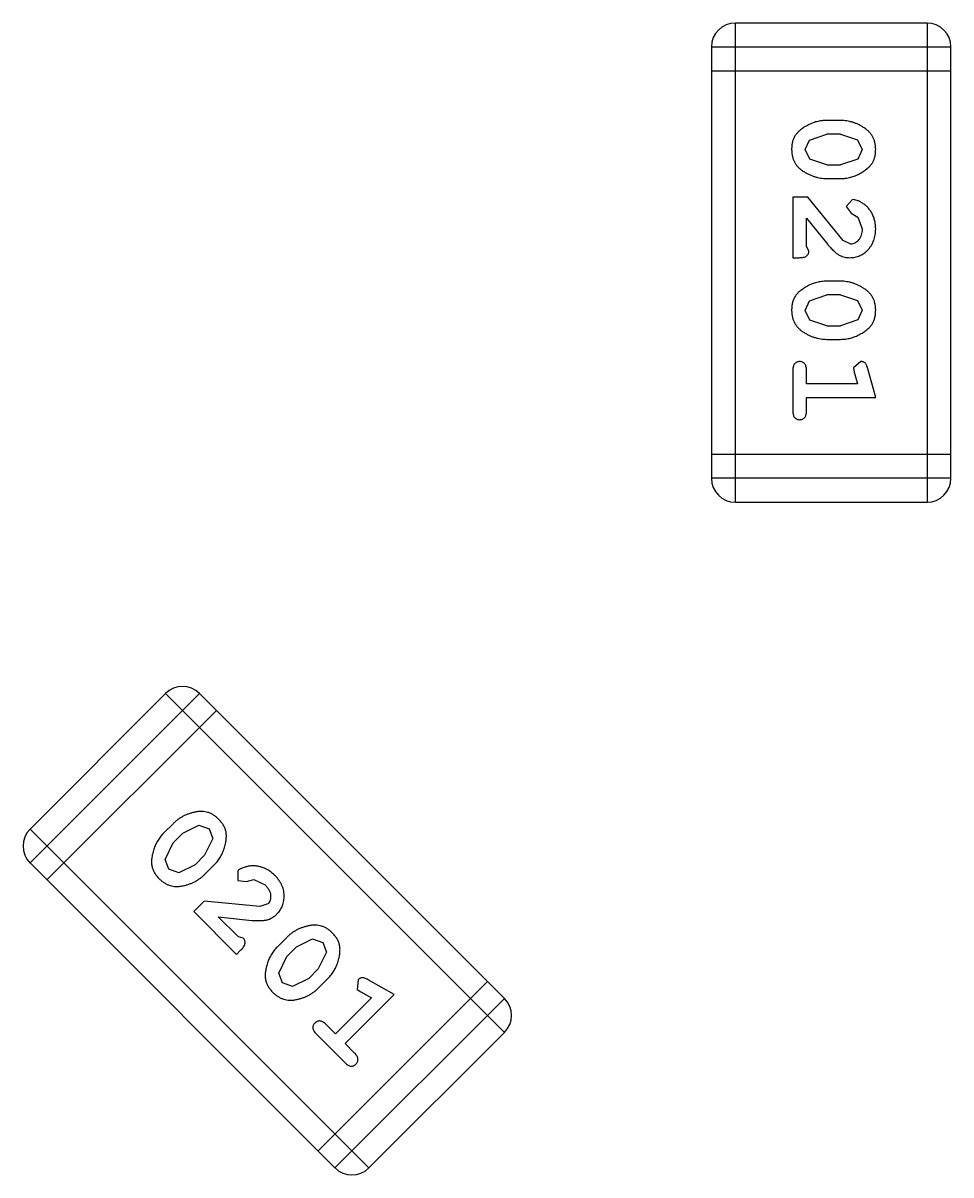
# Model space of a CAD drawing. Header units: inches. Extents: x 4.1 to 94, y -51.8 to -2.2.
# Drawn here: x 71.594 to 72.774, y -24.626 to -23.16 of the extents above; entities that cross this region are included whole.
import ezdxf

# ---------------------------------------------------------------- set-up
doc = ezdxf.new("R2010")
doc.units = ezdxf.units.IN
doc.header["$LTSCALE"] = 1.21
doc.header["$MEASUREMENT"] = 0
doc.layers.get('0').update_dxf_attribs({"linetype": 'CONTINUOUS'})

msp = doc.modelspace()

# ---------------------------------------------------------------- linework, layer by layer
at = {"color": 7, "linetype": 'Continuous'}
for p, q in [((72.4999, -23.7699), (72.4999, -23.1603)), ((72.7437, -23.1603), (72.4999, -23.1603)), ((72.7437, -23.1603), (72.7437, -23.7699)), ((72.4694, -23.1908), (72.4694, -23.7394)), ((72.4694, -23.1908), (72.7742, -23.1908)), ((72.7742, -23.7394), (72.7742, -23.1908)), ((72.4694, -23.2213), (72.7742, -23.2213)), ((72.6338, -23.2842), (72.6161, -23.2842)), ((72.5888, -23.3213), (72.594, -23.3092)), ((72.594, -23.3092), (72.6163, -23.3015)), ((72.6335, -23.3015), (72.6163, -23.3015)), ((72.6335, -23.3015), (72.6553, -23.3088)), ((72.6553, -23.3088), (72.6611, -23.3211)), ((72.5946, -23.3336), (72.5888, -23.3213)), ((72.6611, -23.3211), (72.6558, -23.3333)), ((72.6163, -23.3408), (72.5946, -23.3336)), ((72.6163, -23.3408), (72.6335, -23.3408)), ((72.6558, -23.3333), (72.6335, -23.3408)), ((72.6161, -23.3581), (72.6338, -23.3581)), ((72.573, -23.3817), (72.573, -23.4588)), ((72.5919, -23.3817), (72.573, -23.3817)), ((72.6369, -23.4368), (72.5919, -23.3817)), ((72.6491, -23.3849), (72.6407, -23.3937)), ((72.6407, -23.3937), (72.6472, -23.4022)), ((72.5903, -23.4447), (72.5903, -23.4085)), ((72.5903, -23.4085), (72.6174, -23.4421)), ((72.6472, -23.4022), (72.6557, -23.4072)), ((72.6557, -23.4072), (72.6611, -23.422)), ((72.5935, -23.4502), (72.5903, -23.4447)), ((72.6466, -23.4415), (72.6369, -23.4368)), ((72.573, -23.4588), (72.5809, -23.4588)), ((72.6338, -23.4887), (72.6161, -23.4887)), ((72.5888, -23.5258), (72.594, -23.5137)), ((72.594, -23.5137), (72.6163, -23.506)), ((72.6335, -23.506), (72.6163, -23.506)), ((72.6335, -23.506), (72.6553, -23.5133)), ((72.6553, -23.5133), (72.6611, -23.5256)), ((72.5946, -23.5381), (72.5888, -23.5258)), ((72.6611, -23.5256), (72.6558, -23.5378)), ((72.6163, -23.5454), (72.5946, -23.5381)), ((72.6163, -23.5454), (72.6335, -23.5454)), ((72.6558, -23.5378), (72.6335, -23.5454)), ((72.6161, -23.5627), (72.6338, -23.5627)), ((72.6594, -23.591), (72.6501, -23.5989)), ((72.573, -23.602), (72.573, -23.6539)), ((72.5903, -23.6193), (72.5903, -23.602)), ((72.6501, -23.5989), (72.6511, -23.6043)), ((72.6511, -23.6043), (72.6553, -23.6193)), ((72.6784, -23.6366), (72.6685, -23.6)), ((72.6553, -23.6193), (72.5903, -23.6193)), ((72.5903, -23.6539), (72.5903, -23.6366)), ((72.5903, -23.6366), (72.6784, -23.6366)), ((72.7742, -23.709), (72.4694, -23.709)), ((72.7742, -23.7394), (72.4694, -23.7394)), ((72.4999, -23.7699), (72.7437, -23.7699)), ((71.775, -24.0133), (71.6026, -24.1857)), ((71.6026, -24.2288), (71.8181, -24.0133)), ((71.775, -24.0133), (72.206, -24.4443)), ((72.206, -24.4012), (71.8181, -24.0133)), ((71.6241, -24.2504), (71.8396, -24.0348)), ((72.0336, -24.6168), (71.6026, -24.1857)), ((71.7849, -24.1786), (71.7723, -24.1911)), ((71.7969, -24.191), (71.7847, -24.2032)), ((71.7969, -24.191), (71.8174, -24.1808)), ((71.8174, -24.1808), (71.8303, -24.1854)), ((71.8303, -24.1854), (71.8351, -24.1977)), ((71.7744, -24.2244), (71.7847, -24.2032)), ((71.8351, -24.1977), (71.8247, -24.2188)), ((71.8126, -24.231), (71.8247, -24.2188)), ((71.6026, -24.2288), (71.9905, -24.6168)), ((71.7792, -24.2367), (71.7744, -24.2244)), ((71.792, -24.2413), (71.7792, -24.2367)), ((71.8126, -24.231), (71.792, -24.2413)), ((71.8246, -24.2434), (71.8371, -24.2309)), ((71.8669, -24.239), (71.8671, -24.2512)), ((71.8671, -24.2512), (71.8778, -24.2525)), ((71.8778, -24.2525), (71.8873, -24.25)), ((71.8873, -24.25), (71.9016, -24.2567)), ((71.8242, -24.2772), (71.8108, -24.2906)), ((71.8949, -24.2843), (71.8242, -24.2772)), ((71.9051, -24.2808), (71.8949, -24.2843)), ((71.8108, -24.2906), (71.8654, -24.3451)), ((71.8676, -24.3228), (71.842, -24.2972)), ((71.842, -24.2972), (71.8849, -24.3018)), ((71.8737, -24.3245), (71.8676, -24.3228)), ((71.9295, -24.3232), (71.9169, -24.3358)), ((71.8654, -24.3451), (71.8709, -24.3395)), ((71.9415, -24.3356), (71.9294, -24.3478)), ((71.9415, -24.3356), (71.962, -24.3254)), ((71.962, -24.3254), (71.9749, -24.33)), ((71.9749, -24.33), (71.9797, -24.3423)), ((71.919, -24.369), (71.9294, -24.3478)), ((71.9797, -24.3423), (71.9693, -24.3634)), ((71.9238, -24.3813), (71.919, -24.369)), ((71.9572, -24.3756), (71.9693, -24.3634)), ((71.9366, -24.3859), (71.9238, -24.3813)), ((71.9572, -24.3756), (71.9366, -24.3859)), ((72.1845, -24.3797), (71.9689, -24.5952)), ((71.9692, -24.388), (71.9818, -24.3755)), ((72.0199, -24.3774), (72.0189, -24.3896)), ((72.0656, -24.3962), (72.0327, -24.3774)), ((72.0033, -24.4585), (72.0656, -24.3962)), ((72.0189, -24.3896), (72.0234, -24.3927)), ((72.0234, -24.3927), (72.037, -24.4003)), ((72.206, -24.4012), (71.9905, -24.6168)), ((72.037, -24.4003), (71.9911, -24.4463)), ((71.9911, -24.4463), (71.9788, -24.434)), ((71.9666, -24.4463), (72.0033, -24.483)), ((72.0336, -24.6168), (72.206, -24.4443)), ((72.0155, -24.4708), (72.0033, -24.4585))]:
    msp.add_line(p, q, dxfattribs=at)
for centre, start, end in [((72.4999, -23.1908), 90, 180), ((72.7437, -23.1908), 0, 90), ((72.4999, -23.7394), 180, 270), ((72.7437, -23.7394), 270, 0), ((71.7965, -24.0348), 45, 135), ((71.6241, -24.2073), 135, 225), ((72.1845, -24.4228), 315, 45), ((72.0121, -24.5952), 225, 315)]:
    msp.add_arc(centre, 0.0305, start, end, dxfattribs=at)
for points, knots in [([(72.6161, -23.2842), (72.615, -23.2842), (72.6129, -23.2843), (72.6097, -23.2846), (72.6066, -23.2851), (72.6035, -23.2858), (72.6004, -23.2866), (72.5974, -23.2878), (72.5945, -23.289), (72.5916, -23.2905), (72.5888, -23.2921), (72.5863, -23.2937), (72.584, -23.2953), (72.5819, -23.297), (72.58, -23.2987), (72.5784, -23.3004), (72.5769, -23.3021), (72.5753, -23.3045), (72.5737, -23.3077), (72.5724, -23.3119), (72.5716, -23.3164), (72.5715, -23.3196), (72.5714, -23.3213)], [0, 0, 0, 0, 0.049886, 0.09882, 0.148132, 0.19689, 0.246038, 0.295176, 0.345305, 0.395692, 0.445312, 0.491875, 0.535813, 0.577009, 0.616081, 0.652689, 0.687585, 0.720206, 0.785062, 0.85223, 0.923759, 1, 1, 1, 1]), ([(72.6784, -23.321), (72.6784, -23.3196), (72.6783, -23.3168), (72.6776, -23.3127), (72.6765, -23.3088), (72.6749, -23.3053), (72.6728, -23.302), (72.6703, -23.2989), (72.6673, -23.2961), (72.664, -23.2937), (72.6604, -23.2915), (72.6567, -23.2895), (72.653, -23.2879), (72.6492, -23.2866), (72.6454, -23.2855), (72.6416, -23.2848), (72.6377, -23.2843), (72.6351, -23.2842), (72.6338, -23.2842)], [0, 0, 0, 0, 0.06692, 0.130834, 0.19258, 0.252759, 0.312631, 0.373411, 0.436359, 0.501894, 0.568244, 0.632472, 0.69556, 0.757163, 0.818592, 0.878885, 0.939235, 1, 1, 1, 1]), ([(72.5714, -23.3213), (72.5715, -23.3227), (72.5716, -23.3255), (72.5723, -23.3296), (72.5734, -23.3334), (72.575, -23.337), (72.577, -23.3403), (72.5795, -23.3434), (72.5825, -23.3462), (72.5859, -23.3486), (72.5895, -23.3508), (72.5931, -23.3528), (72.5969, -23.3544), (72.6006, -23.3558), (72.6044, -23.3568), (72.6083, -23.3576), (72.6122, -23.3581), (72.6148, -23.3581), (72.6161, -23.3581)], [0, 0, 0, 0, 0.067217, 0.131051, 0.19272, 0.252824, 0.312745, 0.373449, 0.436041, 0.501494, 0.567761, 0.632087, 0.695096, 0.757109, 0.817993, 0.878657, 0.939311, 1, 1, 1, 1]), ([(72.6338, -23.3581), (72.6349, -23.3581), (72.637, -23.3581), (72.6402, -23.3578), (72.6434, -23.3573), (72.6465, -23.3566), (72.6495, -23.3557), (72.6525, -23.3546), (72.6555, -23.3533), (72.6584, -23.3518), (72.6611, -23.3502), (72.6637, -23.3485), (72.666, -23.3469), (72.6681, -23.3452), (72.6699, -23.3435), (72.6716, -23.3418), (72.673, -23.3401), (72.6746, -23.3377), (72.6762, -23.3345), (72.6775, -23.3303), (72.6783, -23.3258), (72.6784, -23.3226), (72.6784, -23.321)], [0, 0, 0, 0, 0.049855, 0.099516, 0.148482, 0.19758, 0.246804, 0.296268, 0.346517, 0.397047, 0.446826, 0.49336, 0.537801, 0.579207, 0.617974, 0.654833, 0.689171, 0.722088, 0.786392, 0.853518, 0.924186, 1, 1, 1, 1]), ([(72.6784, -23.4222), (72.6784, -23.4205), (72.6782, -23.4171), (72.6774, -23.4122), (72.676, -23.4074), (72.674, -23.4029), (72.6715, -23.3988), (72.6687, -23.3951), (72.6654, -23.392), (72.6619, -23.3895), (72.6583, -23.3875), (72.655, -23.386), (72.6519, -23.3851), (72.65, -23.385), (72.6491, -23.3849)], [0, 0, 0, 0, 0.098286, 0.193983, 0.289056, 0.384352, 0.477435, 0.566197, 0.652355, 0.737986, 0.818188, 0.887401, 0.94802, 1, 1, 1, 1]), ([(72.6457, -23.4588), (72.6468, -23.4588), (72.649, -23.4587), (72.6522, -23.4583), (72.6553, -23.4574), (72.6583, -23.4563), (72.6611, -23.4548), (72.6639, -23.4531), (72.6664, -23.451), (72.6689, -23.4486), (72.6711, -23.4459), (72.6731, -23.4431), (72.6747, -23.44), (72.6761, -23.4368), (72.6771, -23.4334), (72.6779, -23.4298), (72.6783, -23.426), (72.6784, -23.4235), (72.6784, -23.4222)], [0, 0, 0, 0, 0.060981, 0.120256, 0.178148, 0.236115, 0.293993, 0.352864, 0.413358, 0.476056, 0.539296, 0.602396, 0.665116, 0.728325, 0.792919, 0.859317, 0.928302, 1, 1, 1, 1]), ([(72.6611, -23.422), (72.6611, -23.4234), (72.661, -23.4261), (72.6601, -23.4299), (72.6588, -23.4333), (72.6568, -23.4362), (72.6546, -23.4385), (72.6521, -23.4403), (72.6494, -23.4413), (72.6475, -23.4415), (72.6466, -23.4415)], [0, 0, 0, 0, 0.156344, 0.299348, 0.4327, 0.561, 0.682299, 0.791883, 0.89611, 1, 1, 1, 1]), ([(72.6174, -23.4421), (72.6181, -23.4429), (72.6196, -23.4446), (72.6218, -23.447), (72.624, -23.4491), (72.6259, -23.451), (72.6278, -23.4526), (72.6296, -23.454), (72.6312, -23.4551), (72.6333, -23.4562), (72.6358, -23.4573), (72.639, -23.4582), (72.6423, -23.4587), (72.6445, -23.4588), (72.6457, -23.4588)], [0, 0, 0, 0, 0.103002, 0.197728, 0.285279, 0.365235, 0.437224, 0.502446, 0.560545, 0.611446, 0.707576, 0.80349, 0.900532, 1, 1, 1, 1]), ([(72.5809, -23.4588), (72.582, -23.4588), (72.5839, -23.4588), (72.5866, -23.4583), (72.5889, -23.4577), (72.5906, -23.4566), (72.5919, -23.4553), (72.5928, -23.4538), (72.5934, -23.452), (72.5934, -23.4508), (72.5935, -23.4502)], [0, 0, 0, 0, 0.1844, 0.34094, 0.473574, 0.586824, 0.690029, 0.789175, 0.890445, 1, 1, 1, 1]), ([(72.6161, -23.4887), (72.615, -23.4887), (72.6129, -23.4888), (72.6097, -23.4891), (72.6066, -23.4896), (72.6035, -23.4903), (72.6004, -23.4911), (72.5974, -23.4923), (72.5945, -23.4935), (72.5916, -23.495), (72.5888, -23.4966), (72.5863, -23.4982), (72.584, -23.4999), (72.5819, -23.5015), (72.58, -23.5032), (72.5784, -23.5049), (72.5769, -23.5066), (72.5753, -23.509), (72.5737, -23.5122), (72.5724, -23.5164), (72.5716, -23.5209), (72.5715, -23.5241), (72.5714, -23.5258)], [0, 0, 0, 0, 0.049886, 0.09882, 0.148132, 0.19689, 0.246038, 0.295176, 0.345305, 0.395692, 0.445312, 0.491875, 0.535813, 0.577009, 0.616081, 0.652689, 0.687585, 0.720206, 0.785062, 0.85223, 0.923759, 1, 1, 1, 1]), ([(72.6784, -23.5255), (72.6784, -23.5241), (72.6783, -23.5213), (72.6776, -23.5172), (72.6765, -23.5134), (72.6749, -23.5098), (72.6728, -23.5065), (72.6703, -23.5034), (72.6673, -23.5006), (72.664, -23.4982), (72.6604, -23.496), (72.6567, -23.4941), (72.653, -23.4924), (72.6492, -23.4911), (72.6454, -23.49), (72.6416, -23.4893), (72.6377, -23.4888), (72.6351, -23.4887), (72.6338, -23.4887)], [0, 0, 0, 0, 0.06692, 0.130834, 0.19258, 0.252759, 0.312631, 0.373411, 0.436359, 0.501894, 0.568244, 0.632472, 0.69556, 0.757163, 0.818592, 0.878885, 0.939235, 1, 1, 1, 1]), ([(72.5714, -23.5258), (72.5715, -23.5272), (72.5716, -23.53), (72.5723, -23.5341), (72.5734, -23.538), (72.575, -23.5415), (72.577, -23.5449), (72.5795, -23.5479), (72.5825, -23.5507), (72.5859, -23.5532), (72.5895, -23.5553), (72.5931, -23.5573), (72.5969, -23.559), (72.6006, -23.5603), (72.6044, -23.5613), (72.6083, -23.5621), (72.6122, -23.5626), (72.6148, -23.5626), (72.6161, -23.5627)], [0, 0, 0, 0, 0.067217, 0.131051, 0.19272, 0.252824, 0.312745, 0.373449, 0.436041, 0.501494, 0.567761, 0.632087, 0.695096, 0.757109, 0.817993, 0.878657, 0.939311, 1, 1, 1, 1]), ([(72.6338, -23.5627), (72.6349, -23.5626), (72.637, -23.5626), (72.6402, -23.5623), (72.6434, -23.5618), (72.6465, -23.5611), (72.6495, -23.5602), (72.6525, -23.5591), (72.6555, -23.5578), (72.6584, -23.5563), (72.6611, -23.5547), (72.6637, -23.553), (72.666, -23.5514), (72.6681, -23.5497), (72.6699, -23.548), (72.6716, -23.5463), (72.673, -23.5446), (72.6746, -23.5422), (72.6762, -23.539), (72.6775, -23.5349), (72.6783, -23.5303), (72.6784, -23.5272), (72.6784, -23.5255)], [0, 0, 0, 0, 0.049855, 0.099516, 0.148482, 0.19758, 0.246804, 0.296268, 0.346517, 0.397047, 0.446826, 0.49336, 0.537801, 0.579207, 0.617974, 0.654833, 0.689171, 0.722088, 0.786392, 0.853518, 0.924186, 1, 1, 1, 1]), ([(72.5817, -23.591), (72.5811, -23.591), (72.5799, -23.5911), (72.5782, -23.5916), (72.5767, -23.5924), (72.5753, -23.5936), (72.5743, -23.5951), (72.5736, -23.5971), (72.5731, -23.5994), (72.573, -23.6011), (72.573, -23.602)], [0, 0, 0, 0, 0.115051, 0.223278, 0.329269, 0.437893, 0.554681, 0.682591, 0.83103, 1, 1, 1, 1]), ([(72.5903, -23.602), (72.5903, -23.6011), (72.5903, -23.5994), (72.5898, -23.5971), (72.589, -23.5951), (72.588, -23.5936), (72.5866, -23.5924), (72.5851, -23.5916), (72.5835, -23.5911), (72.5823, -23.591), (72.5817, -23.591)], [0, 0, 0, 0, 0.169102, 0.317658, 0.446239, 0.563118, 0.671828, 0.776546, 0.884858, 1, 1, 1, 1]), ([(72.6685, -23.6), (72.6683, -23.5992), (72.6678, -23.5976), (72.667, -23.5955), (72.6661, -23.5939), (72.665, -23.5927), (72.6638, -23.5919), (72.6625, -23.5914), (72.661, -23.591), (72.6599, -23.591), (72.6594, -23.591)], [0, 0, 0, 0, 0.187321, 0.344927, 0.475328, 0.579604, 0.674244, 0.773631, 0.882025, 1, 1, 1, 1]), ([(72.573, -23.6539), (72.573, -23.6548), (72.5731, -23.6565), (72.5736, -23.6588), (72.5743, -23.6608), (72.5754, -23.6623), (72.5767, -23.6635), (72.5782, -23.6643), (72.5799, -23.6648), (72.5811, -23.6649), (72.5817, -23.6649)], [0, 0, 0, 0, 0.169012, 0.317488, 0.445429, 0.560977, 0.67065, 0.776666, 0.88492, 1, 1, 1, 1]), ([(72.5817, -23.6649), (72.5823, -23.6649), (72.5835, -23.6648), (72.5851, -23.6643), (72.5866, -23.6635), (72.588, -23.6623), (72.5891, -23.6608), (72.5898, -23.6588), (72.5903, -23.6565), (72.5903, -23.6548), (72.5903, -23.6539)], [0, 0, 0, 0, 0.11517, 0.223509, 0.328254, 0.438012, 0.553651, 0.682263, 0.830856, 1, 1, 1, 1]), ([(71.8424, -24.1731), (71.8414, -24.1721), (71.8393, -24.1701), (71.836, -24.1678), (71.8325, -24.1658), (71.8288, -24.1644), (71.825, -24.1636), (71.8211, -24.1632), (71.817, -24.1633), (71.8129, -24.164), (71.8088, -24.1649), (71.8048, -24.1662), (71.801, -24.1676), (71.7974, -24.1694), (71.794, -24.1713), (71.7907, -24.1735), (71.7877, -24.1759), (71.7858, -24.1777), (71.7849, -24.1786)], [0, 0, 0, 0, 0.06692, 0.130834, 0.19258, 0.252759, 0.312631, 0.373411, 0.436359, 0.501894, 0.568244, 0.632472, 0.69556, 0.757163, 0.818592, 0.878885, 0.939235, 1, 1, 1, 1]), ([(71.8371, -24.2309), (71.8379, -24.2301), (71.8394, -24.2286), (71.8414, -24.2261), (71.8433, -24.2235), (71.845, -24.2208), (71.8465, -24.218), (71.8478, -24.2151), (71.849, -24.2121), (71.85, -24.209), (71.8508, -24.2059), (71.8515, -24.203), (71.8519, -24.2002), (71.8522, -24.1975), (71.8523, -24.195), (71.8523, -24.1926), (71.8521, -24.1904), (71.8515, -24.1876), (71.8504, -24.1842), (71.8484, -24.1803), (71.8457, -24.1766), (71.8436, -24.1743), (71.8424, -24.1731)], [0, 0, 0, 0, 0.049855, 0.099516, 0.148482, 0.19758, 0.246804, 0.296268, 0.346517, 0.397047, 0.446826, 0.49336, 0.537801, 0.579207, 0.617974, 0.654833, 0.689171, 0.722088, 0.786392, 0.853518, 0.924186, 1, 1, 1, 1]), ([(71.7723, -24.1911), (71.7716, -24.1919), (71.7701, -24.1935), (71.7681, -24.1959), (71.7662, -24.1985), (71.7645, -24.2012), (71.763, -24.2039), (71.7617, -24.2068), (71.7604, -24.2098), (71.7595, -24.2129), (71.7586, -24.216), (71.758, -24.2189), (71.7575, -24.2217), (71.7572, -24.2243), (71.7571, -24.2269), (71.7571, -24.2292), (71.7573, -24.2315), (71.7579, -24.2343), (71.759, -24.2377), (71.761, -24.2416), (71.7636, -24.2454), (71.7658, -24.2477), (71.767, -24.2489)], [0, 0, 0, 0, 0.049886, 0.09882, 0.148132, 0.19689, 0.246038, 0.295176, 0.345305, 0.395692, 0.445312, 0.491875, 0.535813, 0.577009, 0.616081, 0.652689, 0.687585, 0.720206, 0.785062, 0.85223, 0.923759, 1, 1, 1, 1]), ([(71.914, -24.2446), (71.9127, -24.2434), (71.9103, -24.2411), (71.9062, -24.2383), (71.9018, -24.2359), (71.8972, -24.2341), (71.8926, -24.2329), (71.8879, -24.2324), (71.8834, -24.2324), (71.8791, -24.2332), (71.8752, -24.2343), (71.8718, -24.2356), (71.869, -24.2371), (71.8676, -24.2384), (71.8669, -24.239)], [0, 0, 0, 0, 0.098286, 0.193983, 0.289056, 0.384352, 0.477435, 0.566197, 0.652355, 0.737986, 0.818188, 0.887401, 0.94802, 1, 1, 1, 1]), ([(71.767, -24.2489), (71.768, -24.2499), (71.7701, -24.2518), (71.7735, -24.2542), (71.777, -24.2561), (71.7806, -24.2575), (71.7844, -24.2585), (71.7883, -24.2588), (71.7924, -24.2587), (71.7965, -24.2581), (71.8006, -24.2571), (71.8046, -24.2559), (71.8084, -24.2544), (71.812, -24.2527), (71.8154, -24.2507), (71.8187, -24.2486), (71.8218, -24.2461), (71.8237, -24.2443), (71.8246, -24.2434)], [0, 0, 0, 0, 0.067217, 0.131051, 0.19272, 0.252824, 0.312745, 0.373449, 0.436041, 0.501494, 0.567761, 0.632087, 0.695096, 0.757109, 0.817993, 0.878657, 0.939311, 1, 1, 1, 1]), ([(71.9167, -24.2937), (71.9175, -24.2929), (71.919, -24.2913), (71.9209, -24.2887), (71.9226, -24.2859), (71.9239, -24.283), (71.9248, -24.2799), (71.9255, -24.2767), (71.9258, -24.2734), (71.9259, -24.27), (71.9256, -24.2666), (71.925, -24.2631), (71.924, -24.2598), (71.9227, -24.2566), (71.921, -24.2535), (71.919, -24.2504), (71.9166, -24.2474), (71.9149, -24.2455), (71.914, -24.2446)], [0, 0, 0, 0, 0.060981, 0.120256, 0.178148, 0.236115, 0.293993, 0.352864, 0.413358, 0.476056, 0.539296, 0.602396, 0.665116, 0.728325, 0.792919, 0.859317, 0.928302, 1, 1, 1, 1]), ([(71.9016, -24.2567), (71.9026, -24.2578), (71.9044, -24.2597), (71.9065, -24.263), (71.908, -24.2664), (71.9086, -24.2698), (71.9087, -24.273), (71.9082, -24.276), (71.907, -24.2787), (71.9058, -24.2801), (71.9051, -24.2808)], [0, 0, 0, 0, 0.156344, 0.299348, 0.4327, 0.561, 0.682299, 0.791883, 0.89611, 1, 1, 1, 1]), ([(71.8849, -24.3018), (71.886, -24.3019), (71.8883, -24.3021), (71.8915, -24.3022), (71.8945, -24.3022), (71.8972, -24.3021), (71.8997, -24.3019), (71.9019, -24.3016), (71.9039, -24.3013), (71.9061, -24.3006), (71.9087, -24.2995), (71.9115, -24.2979), (71.9143, -24.296), (71.9159, -24.2945), (71.9167, -24.2937)], [0, 0, 0, 0, 0.103002, 0.197728, 0.285279, 0.365235, 0.437224, 0.502446, 0.560545, 0.611446, 0.707576, 0.80349, 0.900532, 1, 1, 1, 1]), ([(71.987, -24.3177), (71.986, -24.3167), (71.984, -24.3148), (71.9806, -24.3124), (71.9771, -24.3105), (71.9734, -24.309), (71.9696, -24.3082), (71.9657, -24.3078), (71.9616, -24.3079), (71.9575, -24.3086), (71.9534, -24.3096), (71.9494, -24.3108), (71.9456, -24.3122), (71.942, -24.314), (71.9386, -24.3159), (71.9354, -24.3181), (71.9323, -24.3205), (71.9304, -24.3223), (71.9295, -24.3232)], [0, 0, 0, 0, 0.06692, 0.130834, 0.19258, 0.252759, 0.312631, 0.373411, 0.436359, 0.501894, 0.568244, 0.632472, 0.69556, 0.757163, 0.818592, 0.878885, 0.939235, 1, 1, 1, 1]), ([(71.8709, -24.3395), (71.8717, -24.3387), (71.873, -24.3373), (71.8746, -24.3351), (71.8757, -24.333), (71.8762, -24.331), (71.8762, -24.3292), (71.8758, -24.3275), (71.875, -24.3258), (71.8741, -24.3249), (71.8737, -24.3245)], [0, 0, 0, 0, 0.1844, 0.34094, 0.473574, 0.586824, 0.690029, 0.789175, 0.890445, 1, 1, 1, 1]), ([(71.9818, -24.3755), (71.9825, -24.3747), (71.984, -24.3732), (71.986, -24.3707), (71.9879, -24.3681), (71.9896, -24.3654), (71.9911, -24.3626), (71.9924, -24.3597), (71.9936, -24.3567), (71.9946, -24.3536), (71.9954, -24.3506), (71.9961, -24.3476), (71.9965, -24.3448), (71.9968, -24.3421), (71.9969, -24.3396), (71.9969, -24.3372), (71.9967, -24.335), (71.9961, -24.3322), (71.995, -24.3288), (71.993, -24.325), (71.9903, -24.3212), (71.9882, -24.3189), (71.987, -24.3177)], [0, 0, 0, 0, 0.049855, 0.099516, 0.148482, 0.19758, 0.246804, 0.296268, 0.346517, 0.397047, 0.446826, 0.49336, 0.537801, 0.579207, 0.617974, 0.654833, 0.689171, 0.722088, 0.786392, 0.853518, 0.924186, 1, 1, 1, 1]), ([(71.9169, -24.3358), (71.9162, -24.3365), (71.9147, -24.3381), (71.9127, -24.3405), (71.9108, -24.3431), (71.9091, -24.3458), (71.9076, -24.3485), (71.9063, -24.3514), (71.905, -24.3544), (71.9041, -24.3575), (71.9032, -24.3606), (71.9026, -24.3635), (71.9021, -24.3663), (71.9018, -24.369), (71.9017, -24.3715), (71.9017, -24.3739), (71.9019, -24.3761), (71.9025, -24.3789), (71.9036, -24.3823), (71.9056, -24.3862), (71.9083, -24.39), (71.9104, -24.3923), (71.9116, -24.3935)], [0, 0, 0, 0, 0.049886, 0.09882, 0.148132, 0.19689, 0.246038, 0.295176, 0.345305, 0.395692, 0.445312, 0.491875, 0.535813, 0.577009, 0.616081, 0.652689, 0.687585, 0.720206, 0.785062, 0.85223, 0.923759, 1, 1, 1, 1]), ([(72.0327, -24.3774), (72.032, -24.3769), (72.0305, -24.3762), (72.0284, -24.3753), (72.0266, -24.3748), (72.0251, -24.3747), (72.0237, -24.3749), (72.0224, -24.3755), (72.021, -24.3763), (72.0203, -24.3771), (72.0199, -24.3774)], [0, 0, 0, 0, 0.187321, 0.344927, 0.475328, 0.579604, 0.674244, 0.773631, 0.882025, 1, 1, 1, 1]), ([(71.9116, -24.3935), (71.9126, -24.3945), (71.9147, -24.3964), (71.9181, -24.3988), (71.9216, -24.4007), (71.9252, -24.4021), (71.929, -24.4031), (71.9329, -24.4034), (71.937, -24.4033), (71.9411, -24.4027), (71.9452, -24.4017), (71.9492, -24.4005), (71.953, -24.399), (71.9566, -24.3973), (71.96, -24.3953), (71.9633, -24.3932), (71.9664, -24.3907), (71.9683, -24.3889), (71.9692, -24.388)], [0, 0, 0, 0, 0.067217, 0.131051, 0.19272, 0.252824, 0.312745, 0.373449, 0.436041, 0.501494, 0.567761, 0.632087, 0.695096, 0.757109, 0.817993, 0.878657, 0.939311, 1, 1, 1, 1]), ([(71.9649, -24.4324), (71.9645, -24.4328), (71.9637, -24.4337), (71.9629, -24.4353), (71.9624, -24.4369), (71.9623, -24.4387), (71.9626, -24.4405), (71.9635, -24.4424), (71.9648, -24.4444), (71.966, -24.4456), (71.9666, -24.4463)], [0, 0, 0, 0, 0.115051, 0.223278, 0.329269, 0.437893, 0.554681, 0.682591, 0.83103, 1, 1, 1, 1]), ([(71.9788, -24.434), (71.9782, -24.4334), (71.977, -24.4323), (71.975, -24.4309), (71.9731, -24.4301), (71.9712, -24.4297), (71.9694, -24.4299), (71.9678, -24.4303), (71.9663, -24.4312), (71.9654, -24.432), (71.9649, -24.4324)], [0, 0, 0, 0, 0.169102, 0.317658, 0.446239, 0.563118, 0.671828, 0.776546, 0.884858, 1, 1, 1, 1]), ([(72.0172, -24.4847), (72.0176, -24.4842), (72.0184, -24.4833), (72.0192, -24.4818), (72.0197, -24.4801), (72.0198, -24.4784), (72.0195, -24.4765), (72.0186, -24.4746), (72.0173, -24.4726), (72.0161, -24.4714), (72.0155, -24.4708)], [0, 0, 0, 0, 0.11517, 0.223509, 0.328254, 0.438012, 0.553651, 0.682263, 0.830856, 1, 1, 1, 1]), ([(72.0033, -24.483), (72.0039, -24.4836), (72.0052, -24.4848), (72.0071, -24.4861), (72.009, -24.487), (72.0109, -24.4873), (72.0127, -24.4872), (72.0143, -24.4867), (72.0159, -24.4859), (72.0167, -24.4851), (72.0172, -24.4847)], [0, 0, 0, 0, 0.169012, 0.317488, 0.445429, 0.560977, 0.67065, 0.776666, 0.88492, 1, 1, 1, 1])]:
    msp.add_open_spline(points, degree=3, knots=knots, dxfattribs=at)

doc.saveas('drawing.dxf')
